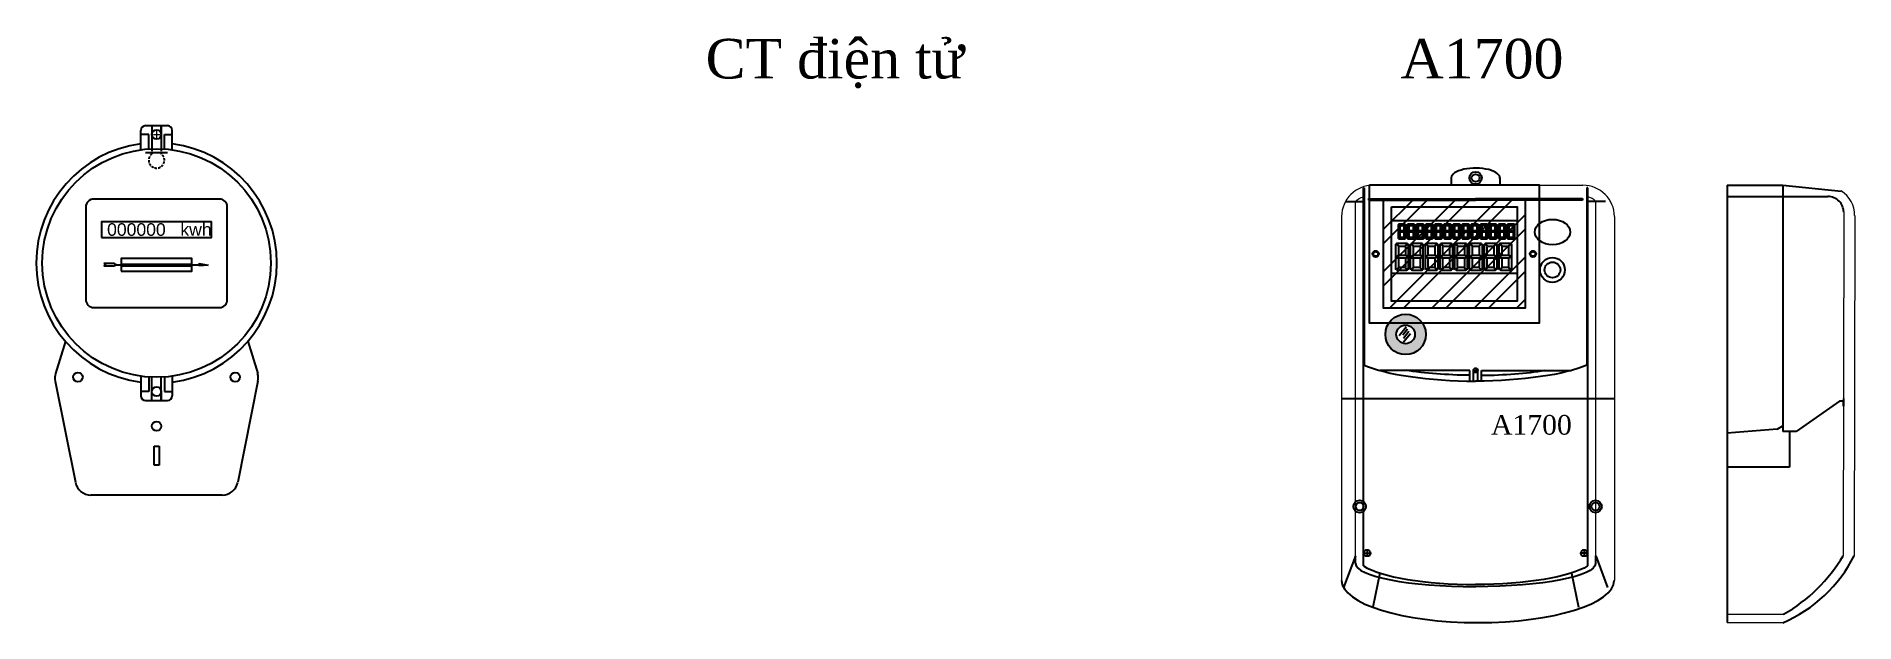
# Model space of a CAD drawing. Header units: millimetres. Extents: x 96 to 1252, y 110 to 483.
import ezdxf

# ---------------------------------------------------------------- set-up
doc = ezdxf.new("R2010")
doc.units = ezdxf.units.MM
doc.linetypes.add('DASHED', pattern=[0.75, 0.5, -0.25])
doc.layers.add('1-EMC-ACESS', color=4, linetype='Continuous')
doc.layers.add('net dam', color=7, linetype='Continuous')
doc.layers.add('LAYERDRAW', color=6, linetype='Continuous', lineweight=13)
doc.layers.add('LOPVE', color=1, linetype='Continuous', lineweight=13)
doc.styles.add('ARIAL', font='arial.ttf')
doc.styles.add('VNAVANT', font='times.ttf')

# ---------------------------------------------------------------- blocks, each defined once
blk = doc.blocks.new('*U1885')
at = {"color": 9}
for p, q in [((-7, 46.7), (7, 46.7)), ((-3, 46.7), (-3, 31.9)), ((3, 46.7), (3, 31.9)), ((3, 41.1), (3, 46.7)), ((-10, 31.6), (-10, 43.7)), ((-5, 41.1), (-10, 41.1)), ((-5, 31.9), (-5, 41.1)), ((5, 31.9), (5, 41.1)), ((5, 41.1), (10, 41.1)), ((10, 31.6), (10, 43.7)), ((-7, 29.7), (7, 29.7)), ((-58, -90.5), (-64.3, -111)), ((58, -90.5), (64.3, -111)), ((-10, -112.9), (-10, -125.1)), ((-5, -113.2), (-5, -122.5)), ((-3, -128.1), (-3, -113.3)), ((3, -128.1), (3, -113.3)), ((5, -113.2), (5, -122.5)), ((10, -112.9), (10, -125.1)), ((-64.5, -115.9), (-51.6, -180.2)), ((-5, -122.5), (-10, -122.5)), ((3, -122.5), (3, -128.1)), ((5, -122.5), (10, -122.5)), ((64.5, -115.9), (51.6, -180.2)), ((-7, -128.1), (7, -128.1)), ((-1.6, -157.3), (1.6, -157.3)), ((-1.6, -169.3), (-1.6, -157.3)), ((1.6, -157.3), (1.6, -169.3)), ((1.6, -169.3), (-1.6, -169.3)), ((41.8, -188.3), (-41.8, -188.3))]:
    blk.add_line(p, q, dxfattribs=at)
at = {"color": 8, "lineweight": 9}
for p, q in [((-2, 41.1), (2, 41.1)), ((0, 43.6), (0, 38.7))]:
    blk.add_line(p, q, dxfattribs=at)
at = {"color": 9, "linetype": 'DASHED', "ltscale": 3}
for p, q in [((-3, 31.9), (-3, 28.7)), ((3, 31.9), (3, 28.7))]:
    blk.add_line(p, q, dxfattribs=at)
at = {"color": 254}
for p, q in [((-27.1, -41.1), (-33.6, -41.1)), ((-32.1, -41.9), (-33.6, -41.1)), ((-33.6, -42.6), (-32.1, -41.9)), ((-33.6, -42.6), (-27.1, -42.6)), ((-25.6, -41.9), (-27.1, -41.1)), ((-27.1, -42.6), (-25.6, -41.9)), ((-25.6, -41.9), (-22.5, -41.9)), ((-22.5, -41.4), (22.5, -41.4)), ((-22.5, -42.4), (22.5, -42.4)), ((22.5, -41.9), (26.9, -41.9)), ((26.9, -41.1), (26.9, -42.6)), ((26.9, -41.1), (32.9, -42.1)), ((32.9, -42.1), (26.9, -42.6))]:
    blk.add_line(p, q, dxfattribs=at)
at = {"color": 8}
blk.add_lwpolyline([(-40, -69), (40, -69, 0.414214), (45, -64), (45, -5, 0.414214), (40, 0), (-40, 0, 0.414214), (-45, -5), (-45, -64, 0.414214)], format="xyb", close=True, dxfattribs=at)
blk.add_lwpolyline([(-35, -24.5), (35, -24.5), (35, -14.5), (-35, -14.5)], close=True, dxfattribs=at)
at = {"color": 254}
blk.add_lwpolyline([(-22.5, -45.9), (22.5, -45.9), (22.5, -37.9), (-22.5, -37.9)], close=True, dxfattribs=at)
at = {"color": 9}
for centre, radius in [((0, 41.1), 3), ((0, -40.7), 72.7), ((-50, -113.3), 3), ((50, -113.3), 3), ((0, -122.5), 3), ((0, -144.5), 3)]:
    blk.add_circle(centre, radius, dxfattribs=at)
for centre, radius, start, end in [((-7, 43.7), 3, 90, 180), ((7, 43.7), 3, 0, 90), ((0, -40.7), 76.5, 97.5111, 262.4889), ((0, -40.7), 76.5, 277.5111, 82.4889), ((-54.7, -113.9), 10, 162.956, 191.3255), ((54.7, -113.9), 10, 348.6745, 17.044), ((-7, -125.1), 3, 180, 270), ((7, -125.1), 3, 270, 0), ((-41.8, -178.3), 10, 191.3255, 270), ((41.8, -178.3), 10, 270, 348.6745)]:
    blk.add_arc(centre, radius, start, end, dxfattribs=at)
at = {"color": 9, "linetype": 'DASHED', "ltscale": 3}
blk.add_arc((0, 24.7), 5, 126.8699, 53.1301, dxfattribs=at)
at = {"color": 126, "insert": (35, -15.4), "char_height": 8, "width": 70, "attachment_point": 3}
blk.add_mtext('{\\f.VnArial|b0|i0|c0|p34;\\C256;00000\\C1;0  \\C256; kwh}', dxfattribs=at)
blk = doc.blocks.new('A$C39866699')
h = blk.add_hatch()
h.set_pattern_fill('ANSI32', color=6, scale=2, style=0)
h.set_pattern_definition([(45, (-81823.462, -46826.472), (-13.470384, 13.470384), []), (45, (-81814.482, -46826.472), (-13.470384, 13.470384), [])])
h.paths.add_polyline_path([(99, 9.5), (99, 78.5), (9, 78.5), (9, 9.5)])
at = {"color": 6}
for points in [[(0, 88), (108, 88), (108, 0), (0, 0)], [(9, 78.5), (99, 78.5), (99, 9.5), (9, 9.5)]]:
    blk.add_lwpolyline(points, close=True, dxfattribs=at)
for centre in [(4, 44), (104, 44)]:
    blk.add_circle(centre, 1.5, dxfattribs=at)
blk = doc.blocks.new('A$C00294823')
at = {"color": 2}
blk.add_lwpolyline([(14, 74), (94, 74), (94, 14), (14, 14)], close=True, dxfattribs=at)
for centre in [(4, 44), (104, 44)]:
    blk.add_circle(centre, 2, dxfattribs=at)
at = {"color": 7}
blk.add_blockref('A$C39866699', (0, 0), dxfattribs=at)

msp = doc.modelspace()

# ---------------------------------------------------------------- hatches: boundary and pattern name
h = msp.add_hatch(color=66)
h.paths.add_polyline_path([(953.5, 293.8, 1), (979.2, 293.8, 1)])
h.paths.add_polyline_path([(972.3, 293.8, -1), (960.4, 293.8, -1)], flags=16)

# ---------------------------------------------------------------- linework, layer by layer
for p, q in [((962.9, 359.9), (961.9, 359.3)), ((961.9, 359.2), (962.9, 358.7)), ((963, 363), (962, 363.9)), ((963.1, 363), (962.1, 364)), ((962.9, 359.8), (962.1, 359.3)), ((962.1, 359.3), (962.9, 358.8)), ((965.1, 363), (966.1, 364)), ((965.2, 363), (966.2, 363.9)), ((965.3, 359.9), (966.3, 359.3)), ((965.3, 359.8), (966.1, 359.3)), ((966.1, 359.3), (965.3, 358.8)), ((966.3, 359.2), (965.3, 358.7)), ((968.7, 359.9), (967.7, 359.3)), ((967.7, 359.2), (968.7, 358.7)), ((968.8, 363), (967.8, 363.9)), ((968.9, 363), (967.9, 364)), ((968.7, 359.8), (967.9, 359.3)), ((967.9, 359.3), (968.7, 358.8)), ((970.9, 363), (971.9, 364)), ((971, 363), (972, 363.9)), ((971.1, 359.9), (972.1, 359.3)), ((971.1, 359.8), (971.9, 359.3)), ((971.9, 359.3), (971.1, 358.8)), ((972.1, 359.2), (971.1, 358.7)), ((974.5, 359.9), (973.5, 359.3)), ((973.5, 359.2), (974.5, 358.7)), ((974.6, 363), (973.6, 363.9)), ((974.6, 363), (973.7, 364)), ((974.5, 359.8), (973.7, 359.3)), ((973.7, 359.3), (974.5, 358.8)), ((976.7, 363), (977.7, 364)), ((976.8, 363), (977.8, 363.9)), ((976.9, 359.9), (977.9, 359.3)), ((976.9, 359.8), (977.7, 359.3)), ((977.7, 359.3), (976.9, 358.8)), ((977.9, 359.2), (976.9, 358.7)), ((980.3, 359.9), (979.3, 359.3)), ((979.3, 359.2), (980.3, 358.7)), ((980.3, 363), (979.4, 363.9)), ((980.3, 359.8), (979.4, 359.3)), ((979.4, 359.3), (980.3, 358.8)), ((980.4, 363), (979.5, 364)), ((982.5, 363), (983.5, 364)), ((982.6, 363), (983.5, 363.9)), ((982.7, 359.9), (983.7, 359.3)), ((982.7, 359.8), (983.5, 359.3)), ((983.5, 359.3), (982.7, 358.8)), ((983.7, 359.2), (982.7, 358.7)), ((986.1, 359.9), (985, 359.3)), ((985, 359.2), (986.1, 358.7)), ((986.2, 363), (985.2, 364)), ((986.1, 363), (985.2, 363.9)), ((986.1, 359.8), (985.2, 359.3)), ((985.2, 359.3), (986.1, 358.8)), ((988.3, 363), (989.2, 364)), ((988.4, 363), (989.3, 363.9)), ((988.4, 359.9), (989.4, 359.3)), ((988.4, 359.8), (989.3, 359.3)), ((989.3, 359.3), (988.4, 358.8)), ((989.4, 359.2), (988.4, 358.7)), ((991.8, 359.9), (990.8, 359.3)), ((990.8, 359.2), (991.8, 358.7)), ((992, 363), (991, 364)), ((991.9, 363), (991, 363.9)), ((991.8, 359.8), (991, 359.3)), ((991, 359.3), (991.8, 358.8)), ((994.1, 363), (995, 364)), ((994.1, 363), (995.1, 363.9)), ((994.2, 359.9), (995.2, 359.3)), ((994.2, 359.8), (995, 359.3)), ((995, 359.3), (994.2, 358.8)), ((995.2, 359.2), (994.2, 358.7)), ((997.6, 359.9), (996.6, 359.3)), ((996.6, 359.2), (997.6, 358.7)), ((997.7, 363), (996.7, 363.9)), ((997.8, 363), (996.8, 364)), ((997.6, 359.8), (996.8, 359.3)), ((996.8, 359.3), (997.6, 358.8)), ((999.8, 363), (1000.8, 364)), ((999.9, 363), (1000.9, 363.9)), ((1000, 359.9), (1001, 359.3)), ((1000, 359.8), (1000.8, 359.3)), ((1000.8, 359.3), (1000, 358.8)), ((1001, 359.2), (1000, 358.7)), ((1003.4, 359.9), (1002.4, 359.3)), ((1002.4, 359.2), (1003.4, 358.7)), ((1003.5, 363), (1002.5, 363.9)), ((1003.6, 363), (1002.6, 364)), ((1003.4, 359.8), (1002.6, 359.3)), ((1002.6, 359.3), (1003.4, 358.8)), ((1005.6, 363), (1006.6, 364)), ((1005.7, 363), (1006.7, 363.9)), ((1005.8, 359.9), (1006.8, 359.3)), ((1005.8, 359.8), (1006.6, 359.3)), ((1006.6, 359.3), (1005.8, 358.8)), ((1006.8, 359.2), (1005.8, 358.7)), ((1009.2, 359.9), (1008.2, 359.3)), ((1008.2, 359.2), (1009.2, 358.7)), ((1009.3, 363), (1008.3, 363.9)), ((1009.3, 363), (1008.4, 364)), ((1009.2, 359.8), (1008.4, 359.3)), ((1008.4, 359.3), (1009.2, 358.8)), ((1011.4, 363), (1012.4, 364)), ((1011.5, 363), (1012.5, 363.9)), ((1011.6, 359.9), (1012.6, 359.3)), ((1011.6, 359.8), (1012.4, 359.3)), ((1012.4, 359.3), (1011.6, 358.8)), ((1012.6, 359.2), (1011.6, 358.7)), ((1015, 359.9), (1014, 359.3)), ((1014, 359.2), (1015, 358.7)), ((1015.1, 363), (1014.1, 363.9)), ((1015.1, 363), (1014.2, 364)), ((1015, 359.8), (1014.2, 359.3)), ((1014.2, 359.3), (1015, 358.8)), ((1017.2, 363), (1018.2, 364)), ((1017.3, 363), (1018.2, 363.9)), ((1017.4, 359.9), (1018.4, 359.3)), ((1017.4, 359.8), (1018.2, 359.3)), ((1018.2, 359.3), (1017.4, 358.8)), ((1018.4, 359.2), (1017.4, 358.7)), ((1020.8, 359.9), (1019.7, 359.3)), ((1019.7, 359.2), (1020.8, 358.7)), ((1020.8, 363), (1019.9, 363.9)), ((1020.8, 359.8), (1019.9, 359.3)), ((1019.9, 359.3), (1020.8, 358.8)), ((1020.9, 363), (1020, 364)), ((1023, 363), (1023.9, 364)), ((1023.1, 363), (1024, 363.9)), ((1023.1, 359.9), (1024.2, 359.3)), ((1023.1, 359.8), (1024, 359.3)), ((1024, 359.3), (1023.1, 358.8)), ((1024.2, 359.2), (1023.1, 358.7)), ((1026.5, 359.9), (1025.5, 359.3)), ((1025.5, 359.2), (1026.5, 358.7)), ((1026.7, 363), (1025.7, 364)), ((1026.6, 363), (1025.7, 363.9)), ((1026.5, 359.8), (1025.7, 359.3)), ((1025.7, 359.3), (1026.5, 358.8)), ((1028.8, 363), (1029.7, 364)), ((1028.8, 363), (1029.8, 363.9)), ((1028.9, 359.9), (1029.9, 359.3)), ((1028.9, 359.8), (1029.7, 359.3)), ((1029.7, 359.3), (1028.9, 358.8)), ((1029.9, 359.2), (1028.9, 358.7)), ((1032.3, 359.9), (1031.3, 359.3)), ((1031.3, 359.2), (1032.3, 358.7)), ((1032.4, 363), (1031.4, 363.9)), ((1032.5, 363), (1031.5, 364)), ((1032.3, 359.8), (1031.5, 359.3)), ((1031.5, 359.3), (1032.3, 358.8)), ((1034.6, 363), (1035.5, 364)), ((1034.6, 363), (1035.6, 363.9)), ((1034.7, 359.9), (1035.7, 359.3)), ((1034.7, 359.8), (1035.5, 359.3)), ((1035.5, 359.3), (1034.7, 358.8)), ((1035.7, 359.2), (1034.7, 358.7)), ((962.1, 349.7), (960.4, 351.4)), ((962.3, 349.9), (960.6, 351.6)), ((963, 355.6), (962, 354.7)), ((963.1, 355.5), (962.1, 354.5)), ((965.1, 355.5), (966.1, 354.6)), ((965.2, 355.6), (966.2, 354.6)), ((966, 349.9), (967.7, 351.6)), ((966.1, 349.7), (967.8, 351.4)), ((968.8, 355.6), (967.8, 354.7)), ((968.9, 355.5), (967.9, 354.5)), ((971.5, 349.7), (969.8, 351.4)), ((971.7, 349.9), (969.9, 351.6)), ((970.9, 355.5), (971.9, 354.6)), ((971, 355.6), (972, 354.6)), ((974.5, 355.6), (973.6, 354.7)), ((974.7, 355.5), (973.7, 354.5)), ((975.4, 349.9), (977.1, 351.6)), ((975.5, 349.7), (977.2, 351.4)), ((976.7, 355.5), (977.7, 354.6)), ((976.8, 355.6), (977.8, 354.6)), ((980.9, 349.7), (979.2, 351.4)), ((981, 349.9), (979.3, 351.6)), ((980.3, 355.6), (979.4, 354.7)), ((980.4, 355.5), (979.5, 354.5)), ((982.5, 355.5), (983.5, 354.6)), ((982.6, 355.6), (983.5, 354.6)), ((984.7, 349.9), (986.5, 351.6)), ((984.9, 349.7), (986.6, 351.4)), ((986.1, 355.6), (985.2, 354.7)), ((986.2, 355.5), (985.3, 354.5)), ((988.3, 355.5), (989.2, 354.6)), ((988.4, 355.6), (989.3, 354.6)), ((990.3, 349.7), (988.6, 351.4)), ((990.4, 349.9), (988.7, 351.6)), ((991.9, 355.6), (990.9, 354.7)), ((992, 355.5), (991.1, 354.5)), ((994.1, 355.6), (995.1, 354.6)), ((994.1, 355.5), (995, 354.6)), ((994.1, 349.9), (995.8, 351.6)), ((994.3, 349.7), (996, 351.4)), ((997.7, 355.6), (996.7, 354.7)), ((997.8, 355.5), (996.8, 354.5)), ((999.7, 349.7), (997.9, 351.4)), ((999.8, 349.9), (998.1, 351.6)), ((999.8, 355.5), (1000.8, 354.6)), ((999.9, 355.6), (1000.9, 354.6)), ((1003.5, 355.6), (1002.5, 354.7)), ((1003.6, 355.5), (1002.6, 354.5)), ((1003.5, 349.9), (1005.2, 351.6)), ((1003.6, 349.7), (1005.4, 351.4)), ((1005.6, 355.5), (1006.6, 354.6)), ((1005.7, 355.6), (1006.7, 354.6)), ((1009, 349.7), (1007.3, 351.4)), ((1009.2, 349.9), (1007.5, 351.6)), ((1009.3, 355.6), (1008.3, 354.7)), ((1009.4, 355.5), (1008.4, 354.5)), ((1011.4, 355.5), (1012.4, 354.6)), ((1011.5, 355.6), (1012.5, 354.6)), ((1012.9, 349.9), (1014.6, 351.6)), ((1013, 349.7), (1014.7, 351.4)), ((1015, 355.6), (1014.1, 354.7)), ((1015.2, 355.5), (1014.2, 354.5)), ((1018.4, 349.7), (1016.7, 351.4)), ((1018.6, 349.9), (1016.9, 351.6)), ((1017.2, 355.5), (1018.2, 354.6)), ((1017.3, 355.6), (1018.2, 354.6)), ((1020.8, 355.6), (1019.9, 354.7)), ((1020.9, 355.5), (1020, 354.5)), ((1022.3, 349.9), (1024, 351.6)), ((1022.4, 349.7), (1024.1, 351.4)), ((1023, 355.5), (1023.9, 354.6)), ((1023.1, 355.6), (1024, 354.6)), ((1026.6, 355.6), (1025.6, 354.7)), ((1026.7, 355.5), (1025.8, 354.5)), ((1027.8, 349.7), (1026.1, 351.4)), ((1028, 349.9), (1026.2, 351.6)), ((1028.8, 355.6), (1029.8, 354.6)), ((1028.8, 355.5), (1029.7, 354.6)), ((1032.4, 355.6), (1031.4, 354.7)), ((1032.5, 355.5), (1031.5, 354.5)), ((1031.7, 349.9), (1033.4, 351.6)), ((1031.8, 349.7), (1033.5, 351.4)), ((1034.6, 355.6), (1035.6, 354.6)), ((1034.6, 355.5), (1035.5, 354.6)), ((962, 344.3), (960.2, 343.2)), ((960.2, 343.1), (962, 342)), ((962.1, 336.6), (960.4, 334.9)), ((962, 344.1), (960.5, 343.2)), ((960.5, 343.2), (962, 342.3)), ((962.3, 336.4), (960.6, 334.7)), ((966, 336.4), (967.7, 334.7)), ((966.1, 336.6), (967.8, 334.9)), ((966.3, 344.3), (968.1, 343.2)), ((966.3, 344.1), (967.7, 343.2)), ((967.7, 343.2), (966.3, 342.3)), ((968.1, 343.1), (966.3, 342)), ((971.4, 344.3), (969.6, 343.2)), ((969.6, 343.1), (971.4, 342)), ((971.5, 336.6), (969.8, 334.9)), ((971.4, 344.1), (969.9, 343.2)), ((969.9, 343.2), (971.4, 342.3)), ((971.7, 336.4), (970, 334.7)), ((975.4, 336.4), (977.1, 334.7)), ((975.5, 336.6), (977.2, 334.9)), ((975.6, 344.3), (977.4, 343.2)), ((975.6, 344.1), (977.1, 343.2)), ((977.1, 343.2), (975.6, 342.3)), ((977.4, 343.1), (975.6, 342)), ((980.8, 344.3), (979, 343.2)), ((979, 343.1), (980.8, 342)), ((980.9, 336.6), (979.2, 334.9)), ((980.8, 344.1), (979.3, 343.2)), ((979.3, 343.2), (980.8, 342.3)), ((981.1, 336.4), (979.4, 334.7)), ((984.7, 336.4), (986.5, 334.7)), ((984.9, 336.6), (986.6, 334.9)), ((985, 344.3), (986.8, 343.2)), ((985, 344.1), (986.5, 343.2)), ((986.5, 343.2), (985, 342.3)), ((986.8, 343.1), (985, 342)), ((990.1, 344.3), (988.3, 343.2)), ((988.3, 343.1), (990.1, 342)), ((990.3, 336.6), (988.5, 334.9)), ((990.1, 344.1), (988.7, 343.2)), ((988.7, 343.2), (990.1, 342.3)), ((990.5, 336.4), (988.8, 334.7)), ((994.1, 336.4), (995.8, 334.7)), ((994.3, 336.6), (996, 334.9)), ((994.4, 344.3), (996.2, 343.2)), ((994.4, 344.1), (995.9, 343.2)), ((995.9, 343.2), (994.4, 342.3)), ((996.2, 343.1), (994.4, 342)), ((999.5, 344.3), (997.7, 343.2)), ((997.7, 343.1), (999.5, 342)), ((999.6, 336.6), (997.9, 334.9)), ((999.5, 344.1), (998.1, 343.2)), ((998.1, 343.2), (999.5, 342.3)), ((999.9, 336.4), (998.1, 334.7)), ((1003.5, 336.4), (1005.2, 334.7)), ((1003.6, 336.6), (1005.4, 334.9)), ((1003.8, 344.3), (1005.6, 343.2)), ((1003.8, 344.1), (1005.3, 343.2)), ((1005.3, 343.2), (1003.8, 342.3)), ((1005.6, 343.1), (1003.8, 342)), ((1008.9, 344.3), (1007.1, 343.2)), ((1007.1, 343.1), (1008.9, 342)), ((1009, 336.6), (1007.3, 334.9)), ((1008.9, 344.1), (1007.4, 343.2)), ((1007.4, 343.2), (1008.9, 342.3)), ((1009.2, 336.4), (1007.5, 334.7)), ((1012.9, 336.4), (1014.6, 334.7)), ((1013, 336.6), (1014.7, 334.9)), ((1013.2, 344.3), (1015, 343.2)), ((1013.2, 344.1), (1014.6, 343.2)), ((1014.6, 343.2), (1013.2, 342.3)), ((1015, 343.1), (1013.2, 342)), ((1018.3, 344.3), (1016.5, 343.2)), ((1016.5, 343.1), (1018.3, 342)), ((1018.4, 336.6), (1016.7, 334.9)), ((1018.3, 344.1), (1016.8, 343.2)), ((1016.8, 343.2), (1018.3, 342.3)), ((1018.6, 336.4), (1016.9, 334.7)), ((1022.3, 336.4), (1024, 334.7)), ((1022.4, 336.6), (1024.1, 334.9)), ((1022.6, 344.3), (1024.4, 343.2)), ((1022.6, 344.1), (1024, 343.2)), ((1024, 343.2), (1022.6, 342.3)), ((1024.4, 343.1), (1022.6, 342)), ((1027.7, 344.3), (1025.9, 343.2)), ((1025.9, 343.1), (1027.7, 342)), ((1027.8, 336.6), (1026.1, 334.9)), ((1027.7, 344.1), (1026.2, 343.2)), ((1026.2, 343.2), (1027.7, 342.3)), ((1028, 336.4), (1026.3, 334.7)), ((1031.7, 336.4), (1033.4, 334.7)), ((1031.8, 336.6), (1033.5, 334.9)), ((1031.9, 344.3), (1033.7, 343.2)), ((1031.9, 344.1), (1033.4, 343.2)), ((1033.4, 343.2), (1031.9, 342.3)), ((1033.7, 343.1), (1031.9, 342)), ((966.7, 298.4), (962.3, 292.9)), ((967.5, 297.1), (964.6, 293.3)), ((968.4, 295.6), (965, 291.2)), ((969.6, 294.2), (965.1, 288.9))]:
    msp.add_line(p, q)
msp.add_lwpolyline([(957.4, 366.2), (1037.4, 366.2), (1037.4, 332.6), (957.4, 332.6)], close=True)
for points in [[(961.9, 359.3), (961.9, 363.6, -0.173003), (962, 363.9, -0.173003)], [(962, 354.7, -0.160054), (961.9, 355), (961.9, 359.2)], [(962.1, 364, -0.173003), (962.5, 364.1), (965.7, 364.1, -0.173003), (966.1, 364)], [(962.9, 359.9), (962.9, 362.7, -0.161906), (963, 363, -0.161906)], [(963, 355.6, -0.143329), (962.9, 355.8), (962.9, 358.7)], [(963.1, 363, -0.161906), (963.3, 363.1), (964.9, 363.1, -0.161906), (965.1, 363)], [(965.2, 363, -0.161906), (965.3, 362.7), (965.3, 359.9)], [(965.3, 358.7), (965.3, 355.8, -0.161678), (965.2, 355.6, -0.161678)], [(966.2, 363.9, -0.173003), (966.3, 363.6), (966.3, 359.3)], [(966.3, 359.2), (966.3, 355, -0.173003), (966.2, 354.6, -0.173003)], [(967.7, 359.3), (967.7, 363.6, -0.173003), (967.8, 363.9, -0.173003)], [(967.8, 354.7, -0.160054), (967.7, 355), (967.7, 359.2)], [(967.9, 364, -0.173003), (968.3, 364.1), (971.5, 364.1, -0.173003), (971.9, 364)], [(968.7, 359.9), (968.7, 362.7, -0.161906), (968.8, 363, -0.161906)], [(968.8, 355.6, -0.143329), (968.7, 355.8), (968.7, 358.7)], [(968.9, 363, -0.161906), (969.1, 363.1), (970.7, 363.1, -0.161906), (970.9, 363)], [(971, 363, -0.161906), (971.1, 362.7), (971.1, 359.9)], [(971.1, 358.7), (971.1, 355.8, -0.161678), (971, 355.6, -0.161678)], [(972, 363.9, -0.173003), (972.1, 363.6), (972.1, 359.3)], [(972.1, 359.2), (972.1, 355, -0.173003), (972, 354.6, -0.173003)], [(973.5, 359.3), (973.5, 363.6, -0.173003), (973.6, 363.9, -0.173003)], [(973.6, 354.7, -0.160054), (973.5, 355), (973.5, 359.2)], [(973.7, 364, -0.173003), (974, 364.1), (977.3, 364.1, -0.173003), (977.7, 364)], [(974.5, 359.9), (974.5, 362.7, -0.161906), (974.6, 363, -0.161906)], [(974.5, 355.6, -0.143329), (974.5, 355.8), (974.5, 358.7)], [(974.6, 363, -0.161906), (974.9, 363.1), (976.5, 363.1, -0.161906), (976.7, 363)], [(976.8, 363, -0.161906), (976.9, 362.7), (976.9, 359.9)], [(976.9, 358.7), (976.9, 355.8, -0.161678), (976.8, 355.6, -0.161678)], [(977.8, 363.9, -0.173003), (977.9, 363.6), (977.9, 359.3)], [(977.9, 359.2), (977.9, 355, -0.173003), (977.8, 354.6, -0.173003)], [(979.3, 359.3), (979.3, 363.6, -0.173003), (979.4, 363.9, -0.173003)], [(979.4, 354.7, -0.160054), (979.3, 355), (979.3, 359.2)], [(979.5, 364, -0.173003), (979.8, 364.1), (983.1, 364.1, -0.173003), (983.5, 364)], [(980.3, 359.9), (980.3, 362.7, -0.161906), (980.3, 363, -0.161906)], [(980.3, 355.6, -0.143329), (980.3, 355.8), (980.3, 358.7)], [(980.4, 363, -0.161906), (980.7, 363.1), (982.3, 363.1, -0.161906), (982.5, 363)], [(982.6, 363, -0.161906), (982.7, 362.7), (982.7, 359.9)], [(982.7, 358.7), (982.7, 355.8, -0.161678), (982.6, 355.6, -0.161678)], [(983.5, 363.9, -0.173003), (983.7, 363.6), (983.7, 359.3)], [(983.7, 359.2), (983.7, 355, -0.173003), (983.5, 354.6, -0.173003)], [(985, 359.3), (985, 363.6, -0.173003), (985.2, 363.9, -0.173003)], [(985.2, 354.7, -0.160054), (985, 355), (985, 359.2)], [(985.2, 364, -0.173003), (985.6, 364.1), (988.9, 364.1, -0.173003), (989.2, 364)], [(986.1, 359.9), (986.1, 362.7, -0.161906), (986.1, 363, -0.161906)], [(986.1, 355.6, -0.143329), (986.1, 355.8), (986.1, 358.7)], [(986.2, 363, -0.161906), (986.4, 363.1), (988, 363.1, -0.161906), (988.3, 363)], [(988.4, 363, -0.161906), (988.4, 362.7), (988.4, 359.9)], [(988.4, 358.7), (988.4, 355.8, -0.161678), (988.4, 355.6, -0.161678)], [(989.3, 363.9, -0.173003), (989.4, 363.6), (989.4, 359.3)], [(989.4, 359.2), (989.4, 355, -0.173003), (989.3, 354.6, -0.173003)], [(990.8, 359.3), (990.8, 363.6, -0.173003), (991, 363.9, -0.173003)], [(990.9, 354.7, -0.160054), (990.8, 355), (990.8, 359.2)], [(991, 364, -0.173003), (991.4, 364.1), (994.7, 364.1, -0.173003), (995, 364)], [(991.8, 359.9), (991.8, 362.7, -0.161906), (991.9, 363, -0.161906)], [(991.9, 355.6, -0.143329), (991.8, 355.8), (991.8, 358.7)], [(992, 363, -0.161906), (992.2, 363.1), (993.8, 363.1, -0.161906), (994.1, 363)], [(994.1, 363, -0.161906), (994.2, 362.7), (994.2, 359.9)], [(994.2, 358.7), (994.2, 355.8, -0.161678), (994.1, 355.6, -0.161678)], [(995.1, 363.9, -0.173003), (995.2, 363.6), (995.2, 359.3)], [(995.2, 359.2), (995.2, 355, -0.173003), (995.1, 354.6, -0.173003)], [(996.6, 359.3), (996.6, 363.6, -0.173003), (996.7, 363.9, -0.173003)], [(996.7, 354.7, -0.160054), (996.6, 355), (996.6, 359.2)], [(996.8, 364, -0.173003), (997.2, 364.1), (1000.5, 364.1, -0.173003), (1000.8, 364)], [(997.6, 359.9), (997.6, 362.7, -0.161906), (997.7, 363, -0.161906)], [(997.7, 355.6, -0.143329), (997.6, 355.8), (997.6, 358.7)], [(997.8, 363, -0.161906), (998, 363.1), (999.6, 363.1, -0.161906), (999.8, 363)], [(999.9, 363, -0.161906), (1000, 362.7), (1000, 359.9)], [(1000, 358.7), (1000, 355.8, -0.161678), (999.9, 355.6, -0.161678)], [(1000.9, 363.9, -0.173003), (1001, 363.6), (1001, 359.3)], [(1001, 359.2), (1001, 355, -0.173003), (1000.9, 354.6, -0.173003)], [(1002.4, 359.3), (1002.4, 363.6, -0.173003), (1002.5, 363.9, -0.173003)], [(1002.5, 354.7, -0.160054), (1002.4, 355), (1002.4, 359.2)], [(1002.6, 364, -0.173003), (1003, 364.1), (1006.2, 364.1, -0.173003), (1006.6, 364)], [(1003.4, 359.9), (1003.4, 362.7, -0.161906), (1003.5, 363, -0.161906)], [(1003.5, 355.6, -0.143329), (1003.4, 355.8), (1003.4, 358.7)], [(1003.6, 363, -0.161906), (1003.8, 363.1), (1005.4, 363.1, -0.161906), (1005.6, 363)], [(1005.7, 363, -0.161906), (1005.8, 362.7), (1005.8, 359.9)], [(1005.8, 358.7), (1005.8, 355.8, -0.161678), (1005.7, 355.6, -0.161678)], [(1006.7, 363.9, -0.173003), (1006.8, 363.6), (1006.8, 359.3)], [(1006.8, 359.2), (1006.8, 355, -0.173003), (1006.7, 354.6, -0.173003)], [(1008.2, 359.3), (1008.2, 363.6, -0.173003), (1008.3, 363.9, -0.173003)], [(1008.3, 354.7, -0.160054), (1008.2, 355), (1008.2, 359.2)], [(1008.4, 364, -0.173003), (1008.7, 364.1), (1012, 364.1, -0.173003), (1012.4, 364)], [(1009.2, 359.9), (1009.2, 362.7, -0.161906), (1009.3, 363, -0.161906)], [(1009.3, 355.6, -0.143329), (1009.2, 355.8), (1009.2, 358.7)], [(1009.3, 363, -0.161906), (1009.6, 363.1), (1011.2, 363.1, -0.161906), (1011.4, 363)], [(1011.5, 363, -0.161906), (1011.6, 362.7), (1011.6, 359.9)], [(1011.6, 358.7), (1011.6, 355.8, -0.161678), (1011.5, 355.6, -0.161678)], [(1012.5, 363.9, -0.173003), (1012.6, 363.6), (1012.6, 359.3)], [(1012.6, 359.2), (1012.6, 355, -0.173003), (1012.5, 354.6, -0.173003)], [(1014, 359.3), (1014, 363.6, -0.173003), (1014.1, 363.9, -0.173003)], [(1014.1, 354.7, -0.160054), (1014, 355), (1014, 359.2)], [(1014.2, 364, -0.173003), (1014.5, 364.1), (1017.8, 364.1, -0.173003), (1018.2, 364)], [(1015, 359.9), (1015, 362.7, -0.161906), (1015.1, 363, -0.161906)], [(1015, 355.6, -0.143329), (1015, 355.8), (1015, 358.7)], [(1015.1, 363, -0.161906), (1015.4, 363.1), (1017, 363.1, -0.161906), (1017.2, 363)], [(1017.3, 363, -0.161906), (1017.4, 362.7), (1017.4, 359.9)], [(1017.4, 358.7), (1017.4, 355.8, -0.161678), (1017.3, 355.6, -0.161678)], [(1018.2, 363.9, -0.173003), (1018.4, 363.6), (1018.4, 359.3)], [(1018.4, 359.2), (1018.4, 355, -0.173003), (1018.2, 354.6, -0.173003)], [(1019.7, 359.3), (1019.7, 363.6, -0.173003), (1019.9, 363.9, -0.173003)], [(1019.9, 354.7, -0.160054), (1019.7, 355), (1019.7, 359.2)], [(1020, 364, -0.173003), (1020.3, 364.1), (1023.6, 364.1, -0.173003), (1023.9, 364)], [(1020.8, 359.9), (1020.8, 362.7, -0.161906), (1020.8, 363, -0.161906)], [(1020.8, 355.6, -0.143329), (1020.8, 355.8), (1020.8, 358.7)], [(1020.9, 363, -0.161906), (1021.1, 363.1), (1022.8, 363.1, -0.161906), (1023, 363)], [(1023.1, 363, -0.161906), (1023.1, 362.7), (1023.1, 359.9)], [(1023.1, 358.7), (1023.1, 355.8, -0.161678), (1023.1, 355.6, -0.161678)], [(1024, 363.9, -0.173003), (1024.2, 363.6), (1024.2, 359.3)], [(1024.2, 359.2), (1024.2, 355, -0.173003), (1024, 354.6, -0.173003)], [(1025.5, 359.3), (1025.5, 363.6, -0.173003), (1025.7, 363.9, -0.173003)], [(1025.6, 354.7, -0.160054), (1025.5, 355), (1025.5, 359.2)], [(1025.7, 364, -0.173003), (1026.1, 364.1), (1029.4, 364.1, -0.173003), (1029.7, 364)], [(1026.5, 359.9), (1026.5, 362.7, -0.161906), (1026.6, 363, -0.161906)], [(1026.6, 355.6, -0.143329), (1026.5, 355.8), (1026.5, 358.7)], [(1026.7, 363, -0.161906), (1026.9, 363.1), (1028.5, 363.1, -0.161906), (1028.8, 363)], [(1028.8, 363, -0.161906), (1028.9, 362.7), (1028.9, 359.9)], [(1028.9, 358.7), (1028.9, 355.8, -0.161678), (1028.8, 355.6, -0.161678)], [(1029.8, 363.9, -0.173003), (1029.9, 363.6), (1029.9, 359.3)], [(1029.9, 359.2), (1029.9, 355, -0.173003), (1029.8, 354.6, -0.173003)], [(1031.3, 359.3), (1031.3, 363.6, -0.173003), (1031.4, 363.9, -0.173003)], [(1031.4, 354.7, -0.160054), (1031.3, 355), (1031.3, 359.2)], [(1031.5, 364, -0.173003), (1031.9, 364.1), (1035.2, 364.1, -0.173003), (1035.5, 364)], [(1032.3, 359.9), (1032.3, 362.7, -0.161906), (1032.4, 363, -0.161906)], [(1032.4, 355.6, -0.143329), (1032.3, 355.8), (1032.3, 358.7)], [(1032.5, 363, -0.161906), (1032.7, 363.1), (1034.3, 363.1, -0.161906), (1034.6, 363)], [(1034.6, 363, -0.161906), (1034.7, 362.7), (1034.7, 359.9)], [(1034.7, 358.7), (1034.7, 355.8, -0.161678), (1034.6, 355.6, -0.161678)], [(1035.6, 363.9, -0.173003), (1035.7, 363.6), (1035.7, 359.3)], [(1035.7, 359.2), (1035.7, 355, -0.173003), (1035.6, 354.6, -0.173003)], [(960.2, 343.2), (960.2, 350.8, -0.173003), (960.4, 351.4, -0.173003)], [(960.6, 351.6, -0.173003), (961.2, 351.8), (967.1, 351.8, -0.173003), (967.7, 351.6)], [(962, 344.3), (962, 349.3, -0.161906), (962.1, 349.7, -0.161906)], [(966.1, 354.6, -0.173003), (965.7, 354.4), (962.5, 354.4, -0.160054), (962.1, 354.5, -0.160054)], [(962.3, 349.9, -0.161906), (962.7, 350), (965.6, 350, -0.161906), (966, 349.9)], [(965.1, 355.5, -0.162278), (964.9, 355.4), (963.3, 355.4, -0.143329), (963.1, 355.5, -0.143329)], [(966.1, 349.7, -0.161906), (966.3, 349.3), (966.3, 344.3)], [(967.8, 351.4, -0.173003), (968.1, 350.8), (968.1, 343.2)], [(971.9, 354.6, -0.173003), (971.5, 354.4), (968.3, 354.4, -0.160054), (967.9, 354.5, -0.160054)], [(970.9, 355.5, -0.162278), (970.7, 355.4), (969.1, 355.4, -0.143329), (968.9, 355.5, -0.143329)], [(969.6, 343.2), (969.6, 350.8, -0.173003), (969.8, 351.4, -0.173003)], [(970, 351.6, -0.173003), (970.6, 351.8), (976.4, 351.8, -0.173003), (977.1, 351.6)], [(971.4, 344.3), (971.4, 349.3, -0.161906), (971.5, 349.7, -0.161906)], [(971.7, 349.9, -0.161906), (972.1, 350), (974.9, 350, -0.161906), (975.4, 349.9)], [(977.7, 354.6, -0.173003), (977.3, 354.4), (974, 354.4, -0.160054), (973.7, 354.5, -0.160054)], [(976.7, 355.5, -0.162278), (976.5, 355.4), (974.9, 355.4, -0.143329), (974.7, 355.5, -0.143329)], [(975.5, 349.7, -0.161906), (975.6, 349.3), (975.6, 344.3)], [(977.2, 351.4, -0.173003), (977.4, 350.8), (977.4, 343.2)], [(979, 343.2), (979, 350.8, -0.173003), (979.2, 351.4, -0.173003)], [(979.3, 351.6, -0.173003), (980, 351.8), (985.8, 351.8, -0.173003), (986.5, 351.6)], [(983.5, 354.6, -0.173003), (983.1, 354.4), (979.8, 354.4, -0.160054), (979.5, 354.5, -0.160054)], [(982.5, 355.5, -0.162278), (982.3, 355.4), (980.7, 355.4, -0.143329), (980.4, 355.5, -0.143329)], [(980.8, 344.3), (980.8, 349.3, -0.161906), (980.9, 349.7, -0.161906)], [(981, 349.9, -0.161906), (981.5, 350), (984.3, 350, -0.161906), (984.7, 349.9)], [(984.9, 349.7, -0.161906), (985, 349.3), (985, 344.3)], [(989.2, 354.6, -0.173003), (988.9, 354.4), (985.6, 354.4, -0.160054), (985.3, 354.5, -0.160054)], [(988.3, 355.5, -0.162278), (988, 355.4), (986.4, 355.4, -0.143329), (986.2, 355.5, -0.143329)], [(986.6, 351.4, -0.173003), (986.8, 350.8), (986.8, 343.2)], [(988.3, 343.2), (988.3, 350.8, -0.173003), (988.6, 351.4, -0.173003)], [(988.7, 351.6, -0.173003), (989.3, 351.8), (995.2, 351.8, -0.173003), (995.8, 351.6)], [(990.1, 344.3), (990.1, 349.3, -0.161906), (990.3, 349.7, -0.161906)], [(990.4, 349.9, -0.161906), (990.8, 350), (993.7, 350, -0.161906), (994.1, 349.9)], [(995, 354.6, -0.173003), (994.7, 354.4), (991.4, 354.4, -0.160054), (991.1, 354.5, -0.160054)], [(994.1, 355.5, -0.162278), (993.8, 355.4), (992.2, 355.4, -0.143329), (992, 355.5, -0.143329)], [(994.3, 349.7, -0.161906), (994.4, 349.3), (994.4, 344.3)], [(996, 351.4, -0.173003), (996.2, 350.8), (996.2, 343.2)], [(1000.8, 354.6, -0.173003), (1000.5, 354.4), (997.2, 354.4, -0.160054), (996.8, 354.5, -0.160054)], [(997.7, 343.2), (997.7, 350.8, -0.173003), (998, 351.4, -0.173003)], [(999.8, 355.5, -0.162278), (999.6, 355.4), (998, 355.4, -0.143329), (997.8, 355.5, -0.143329)], [(998.1, 351.6, -0.173003), (998.7, 351.8), (1004.6, 351.8, -0.173003), (1005.2, 351.6)], [(999.5, 344.3), (999.5, 349.3, -0.161906), (999.7, 349.7, -0.161906)], [(999.8, 349.9, -0.161906), (1000.2, 350), (1003.1, 350, -0.161906), (1003.5, 349.9)], [(1006.6, 354.6, -0.173003), (1006.2, 354.4), (1003, 354.4, -0.160054), (1002.6, 354.5, -0.160054)], [(1005.6, 355.5, -0.162278), (1005.4, 355.4), (1003.8, 355.4, -0.143329), (1003.6, 355.5, -0.143329)], [(1003.6, 349.7, -0.161906), (1003.8, 349.3), (1003.8, 344.3)], [(1005.4, 351.4, -0.173003), (1005.6, 350.8), (1005.6, 343.2)], [(1007.1, 343.2), (1007.1, 350.8, -0.173003), (1007.3, 351.4, -0.173003)], [(1007.5, 351.6, -0.173003), (1008.1, 351.8), (1014, 351.8, -0.173003), (1014.6, 351.6)], [(1012.4, 354.6, -0.173003), (1012, 354.4), (1008.7, 354.4, -0.160054), (1008.4, 354.5, -0.160054)], [(1008.9, 344.3), (1008.9, 349.3, -0.161906), (1009, 349.7, -0.161906)], [(1009.2, 349.9, -0.161906), (1009.6, 350), (1012.5, 350, -0.161906), (1012.9, 349.9)], [(1011.4, 355.5, -0.162278), (1011.2, 355.4), (1009.6, 355.4, -0.143329), (1009.4, 355.5, -0.143329)], [(1013, 349.7, -0.161906), (1013.2, 349.3), (1013.2, 344.3)], [(1018.2, 354.6, -0.173003), (1017.8, 354.4), (1014.5, 354.4, -0.160054), (1014.2, 354.5, -0.160054)], [(1014.7, 351.4, -0.173003), (1015, 350.8), (1015, 343.2)], [(1017.2, 355.5, -0.162278), (1017, 355.4), (1015.4, 355.4, -0.143329), (1015.2, 355.5, -0.143329)], [(1016.5, 343.2), (1016.5, 350.8, -0.173003), (1016.7, 351.4, -0.173003)], [(1016.9, 351.6, -0.173003), (1017.5, 351.8), (1023.4, 351.8, -0.173003), (1024, 351.6)], [(1018.3, 344.3), (1018.3, 349.3, -0.161906), (1018.4, 349.7, -0.161906)], [(1018.6, 349.9, -0.161906), (1019, 350), (1021.9, 350, -0.161906), (1022.3, 349.9)], [(1023.9, 354.6, -0.173003), (1023.6, 354.4), (1020.3, 354.4, -0.160054), (1020, 354.5, -0.160054)], [(1023, 355.5, -0.162278), (1022.8, 355.4), (1021.1, 355.4, -0.143329), (1020.9, 355.5, -0.143329)], [(1022.4, 349.7, -0.161906), (1022.6, 349.3), (1022.6, 344.3)], [(1024.1, 351.4, -0.173003), (1024.4, 350.8), (1024.4, 343.2)], [(1029.7, 354.6, -0.173003), (1029.4, 354.4), (1026.1, 354.4, -0.160054), (1025.8, 354.5, -0.160054)], [(1025.9, 343.2), (1025.9, 350.8, -0.173003), (1026.1, 351.4, -0.173003)], [(1026.2, 351.6, -0.173003), (1026.9, 351.8), (1032.7, 351.8, -0.173003), (1033.4, 351.6)], [(1028.8, 355.5, -0.162278), (1028.5, 355.4), (1026.9, 355.4, -0.143329), (1026.7, 355.5, -0.143329)], [(1027.7, 344.3), (1027.7, 349.3, -0.161906), (1027.8, 349.7, -0.161906)], [(1028, 349.9, -0.161906), (1028.4, 350), (1031.2, 350, -0.161906), (1031.7, 349.9)], [(1035.5, 354.6, -0.173003), (1035.2, 354.4), (1031.9, 354.4, -0.160054), (1031.5, 354.5, -0.160054)], [(1031.8, 349.7, -0.161906), (1031.9, 349.3), (1031.9, 344.3)], [(1034.6, 355.5, -0.162278), (1034.3, 355.4), (1032.7, 355.4, -0.143329), (1032.5, 355.5, -0.143329)], [(1033.5, 351.4, -0.173003), (1033.7, 350.8), (1033.7, 343.2)], [(960.4, 334.9, -0.160054), (960.2, 335.5), (960.2, 343.1)], [(962.1, 336.6, -0.143329), (962, 337), (962, 342)], [(966, 336.4, -0.162278), (965.6, 336.3), (962.7, 336.3, -0.143329), (962.3, 336.4, -0.143329)], [(966.3, 342), (966.3, 337, -0.161678), (966.1, 336.6, -0.161678)], [(968.1, 343.1), (968.1, 335.5, -0.173003), (967.8, 334.9, -0.173003)], [(969.8, 334.9, -0.160054), (969.6, 335.5), (969.6, 343.1)], [(971.5, 336.6, -0.143329), (971.4, 337), (971.4, 342)], [(975.4, 336.4, -0.162278), (974.9, 336.3), (972.1, 336.3, -0.143329), (971.7, 336.4, -0.143329)], [(975.6, 342), (975.6, 337, -0.161678), (975.5, 336.6, -0.161678)], [(977.4, 343.1), (977.4, 335.5, -0.173003), (977.2, 334.9, -0.173003)], [(979.2, 334.9, -0.160054), (979, 335.5), (979, 343.1)], [(980.9, 336.6, -0.143329), (980.8, 337), (980.8, 342)], [(984.7, 336.4, -0.162278), (984.3, 336.3), (981.5, 336.3, -0.143329), (981.1, 336.4, -0.143329)], [(985, 342), (985, 337, -0.161678), (984.9, 336.6, -0.161678)], [(986.8, 343.1), (986.8, 335.5, -0.173003), (986.6, 334.9, -0.173003)], [(988.5, 334.9, -0.160054), (988.3, 335.5), (988.3, 343.1)], [(990.3, 336.6, -0.143329), (990.1, 337), (990.1, 342)], [(994.1, 336.4, -0.162278), (993.7, 336.3), (990.8, 336.3, -0.143329), (990.5, 336.4, -0.143329)], [(994.4, 342), (994.4, 337, -0.161678), (994.3, 336.6, -0.161678)], [(996.2, 343.1), (996.2, 335.5, -0.173003), (996, 334.9, -0.173003)], [(997.9, 334.9, -0.160054), (997.7, 335.5), (997.7, 343.1)], [(999.6, 336.6, -0.143329), (999.5, 337), (999.5, 342)], [(1003.5, 336.4, -0.162278), (1003.1, 336.3), (1000.2, 336.3, -0.143329), (999.9, 336.4, -0.143329)], [(1003.8, 342), (1003.8, 337, -0.161678), (1003.6, 336.6, -0.161678)], [(1005.6, 343.1), (1005.6, 335.5, -0.173003), (1005.4, 334.9, -0.173003)], [(1007.3, 334.9, -0.160054), (1007.1, 335.5), (1007.1, 343.1)], [(1009, 336.6, -0.143329), (1008.9, 337), (1008.9, 342)], [(1012.9, 336.4, -0.162278), (1012.5, 336.3), (1009.6, 336.3, -0.143329), (1009.2, 336.4, -0.143329)], [(1013.2, 342), (1013.2, 337, -0.161678), (1013, 336.6, -0.161678)], [(1015, 343.1), (1015, 335.5, -0.173003), (1014.7, 334.9, -0.173003)], [(1016.7, 334.9, -0.160054), (1016.5, 335.5), (1016.5, 343.1)], [(1018.4, 336.6, -0.143329), (1018.3, 337), (1018.3, 342)], [(1022.3, 336.4, -0.162278), (1021.9, 336.3), (1019, 336.3, -0.143329), (1018.6, 336.4, -0.143329)], [(1022.6, 342), (1022.6, 337, -0.161678), (1022.4, 336.6, -0.161678)], [(1024.4, 343.1), (1024.4, 335.5, -0.173003), (1024.1, 334.9, -0.173003)], [(1026.1, 334.9, -0.160054), (1025.9, 335.5), (1025.9, 343.1)], [(1027.8, 336.6, -0.143329), (1027.7, 337), (1027.7, 342)], [(1031.7, 336.4, -0.162278), (1031.2, 336.3), (1028.4, 336.3, -0.143329), (1028, 336.4, -0.143329)], [(1031.9, 342), (1031.9, 337, -0.161678), (1031.8, 336.6, -0.161678)], [(1033.7, 343.1), (1033.7, 335.5, -0.173003), (1033.5, 334.9, -0.173003)], [(967.7, 334.7, -0.173003), (967.1, 334.5), (961.2, 334.5, -0.160054), (960.6, 334.7, -0.160054)], [(977.1, 334.7, -0.173003), (976.4, 334.5), (970.6, 334.5, -0.160054), (970, 334.7, -0.160054)], [(986.5, 334.7, -0.173003), (985.8, 334.5), (980, 334.5, -0.160054), (979.4, 334.7, -0.160054)], [(995.8, 334.7, -0.173003), (995.2, 334.5), (989.3, 334.5, -0.160054), (988.8, 334.7, -0.160054)], [(1005.2, 334.7, -0.173003), (1004.6, 334.5), (998.7, 334.5, -0.160054), (998.1, 334.7, -0.160054)], [(1014.6, 334.7, -0.173003), (1014, 334.5), (1008.1, 334.5, -0.160054), (1007.5, 334.7, -0.160054)], [(1024, 334.7, -0.173003), (1023.4, 334.5), (1017.5, 334.5, -0.160054), (1016.9, 334.7, -0.160054)], [(1033.4, 334.7, -0.173003), (1032.7, 334.5), (1026.9, 334.5, -0.160054), (1026.3, 334.7, -0.160054)]]:
    msp.add_lwpolyline(points, format="xyb")
for points in [[(962.9, 359.8), (965.3, 359.8)], [(965.3, 358.8), (962.9, 358.8)], [(968.7, 359.8), (971.1, 359.8)], [(971.1, 358.8), (968.7, 358.8)], [(974.5, 359.8), (976.9, 359.8)], [(976.9, 358.8), (974.5, 358.8)], [(980.3, 359.8), (982.7, 359.8)], [(982.7, 358.8), (980.3, 358.8)], [(986.1, 359.8), (988.4, 359.8)], [(988.4, 358.8), (986.1, 358.8)], [(991.8, 359.8), (994.2, 359.8)], [(994.2, 358.8), (991.8, 358.8)], [(997.6, 359.8), (1000, 359.8)], [(1000, 358.8), (997.6, 358.8)], [(1003.4, 359.8), (1005.8, 359.8)], [(1005.8, 358.8), (1003.4, 358.8)], [(1009.2, 359.8), (1011.6, 359.8)], [(1011.6, 358.8), (1009.2, 358.8)], [(1015, 359.8), (1017.4, 359.8)], [(1017.4, 358.8), (1015, 358.8)], [(1020.8, 359.8), (1023.1, 359.8)], [(1023.1, 358.8), (1020.8, 358.8)], [(1026.5, 359.8), (1028.9, 359.8)], [(1028.9, 358.8), (1026.5, 358.8)], [(1032.3, 359.8), (1034.7, 359.8)], [(1034.7, 358.8), (1032.3, 358.8)], [(962, 344.1), (966.3, 344.1)], [(966.3, 342.3), (962, 342.3)], [(971.4, 344.1), (975.6, 344.1)], [(975.6, 342.3), (971.4, 342.3)], [(980.8, 344.1), (985, 344.1)], [(985, 342.3), (980.8, 342.3)], [(990.1, 344.1), (994.4, 344.1)], [(994.4, 342.3), (990.1, 342.3)], [(999.5, 344.1), (1003.8, 344.1)], [(1003.8, 342.3), (999.5, 342.3)], [(1008.9, 344.1), (1013.2, 344.1)], [(1013.2, 342.3), (1008.9, 342.3)], [(1018.3, 344.1), (1022.6, 344.1)], [(1022.6, 342.3), (1018.3, 342.3)], [(1027.7, 344.1), (1031.9, 344.1)], [(1031.9, 342.3), (1027.7, 342.3)]]:
    msp.add_lwpolyline(points)
for radius in [12.9, 5.94]:
    msp.add_circle((966.4, 293.8), radius)
at = {"layer": 'LAYERDRAW', "color": 7, "linetype": 'Continuous', "ltscale": 2}
for p, q in [((1026.4, 388.7), (945.7, 388.7)), ((1026.4, 388.7), (1079.2, 388.7)), ((1245, 371.5), (1244.7, 153)), ((925.7, 368.7), (925.7, 139.9)), ((1099.2, 368.7), (1099.2, 137.3)), ((1252, 369.4), (1251.7, 153)), ((925.7, 139.9), (925.7, 137.3)), ((1170.9, 115.8), (1206.9, 115.8)), ((1170.9, 110.4), (1206.3, 110.4))]:
    msp.add_line(p, q, dxfattribs=at)
at = {"layer": 'LAYERDRAW', "color": 7, "linetype": 'Continuous'}
for points in [[(935.2, 146.1, -0.017722), (934.6, 148), (934.6, 378.4, -0.168633), (939.6, 381.4, -0.100152)], [(942.8, 380.3, -0.001014), (962.3, 380.3), (1010.9, 380.3)], [(1079, 380.3, 0.001014), (1059.5, 380.3), (1010.9, 380.3)], [(1086.6, 146.1, 0.017722), (1087.3, 148), (1087.3, 378.4, 0.168633), (1082.2, 381.4, 0.100152)]]:
    msp.add_lwpolyline(points, format="xyb", dxfattribs=at)
at = {"layer": 'LAYERDRAW', "color": 7, "linetype": 'Continuous', "ltscale": 2}
for centre, radius, start, end in [((945.7, 368.7), 20, 90, 180), ((1079.2, 368.7), 20, 0, 90), ((1234.6, 370), 17.4, 358.0533, 59.6915)]:
    msp.add_arc(centre, radius, start, end, dxfattribs=at)
at = {"layer": 'net dam', "linetype": 'ByBlock'}
for p, q in [((995.4, 393.3), (995.4, 388.7)), ((1026.4, 393.7), (1026.4, 388.7)), ((939.6, 146.5), (939.6, 387)), ((939.6, 387), (940.1, 387)), ((940.1, 387), (940.1, 274.3)), ((1076.1, 388.7), (1076.1, 388.7)), ((1082.2, 387), (1081.7, 387)), ((1081.7, 387), (1081.7, 274.3)), ((1082.2, 146.5), (1082.2, 387)), ((1170.9, 388.7), (1206.3, 388.7)), ((1170.9, 388.7), (1170.9, 110.4)), ((1206.3, 388.7), (1243.4, 385)), ((1206.3, 388.7), (1206.3, 232.1)), ((928.2, 378.4), (939.6, 378.4)), ((942.8, 380.3), (942.8, 379.1)), ((942.8, 379.1), (1010.9, 379.1)), ((1079, 379.1), (1010.9, 379.1)), ((1079, 380.3), (1079, 379.1)), ((1093.6, 378.4), (1082.2, 378.4)), ((1170.9, 381.5), (1235, 381.5)), ((1007.2, 270.9), (950, 270.9)), ((1007.2, 264), (1007.2, 270.9)), ((1009.5, 264), (1009.5, 270.9)), ((1009.5, 270.9), (1010.9, 270.9)), ((1012.3, 270.9), (1010.9, 270.9)), ((1012.3, 264), (1012.3, 270.9)), ((1014.6, 264), (1014.6, 270.9)), ((1014.6, 270.9), (1071.8, 270.9)), ((925.7, 253.1), (1099.2, 253.1)), ((1242.4, 251.3), (1214.7, 232.1)), ((1244.8, 251.3), (1242.4, 251.3)), ((1244.8, 253.1), (1244.8, 248.1)), ((1244.8, 248.1), (1244.8, 251.3)), ((1202.7, 233.4), (1170.9, 231)), ((1202.7, 233.4), (1206.3, 235.7)), ((1214.7, 232.1), (1206.3, 232.1)), ((1210.5, 232.1), (1210.5, 209.4)), ((1210.5, 209.4), (1170.9, 209.4)), ((934.6, 153), (926.9, 132.8)), ((934.6, 148), (934.6, 153)), ((939.9, 154.7), (944, 154.7)), ((941.9, 156.8), (941.9, 152.6)), ((1082, 154.7), (1077.8, 154.7)), ((1079.9, 156.8), (1079.9, 152.6)), ((1087.3, 148), (1087.3, 153)), ((1087.3, 153), (1094.9, 132.8)), ((950, 141.9), (945.5, 120.2)), ((1071.8, 141.9), (1076.3, 120.2))]:
    msp.add_line(p, q, dxfattribs=at)
at = {"layer": 'net dam', "color": 3, "linetype": 'ByBlock'}
for centre, radius in [((1010.9, 393.3), 3.95), ((1010.9, 393.3), 2.5), ((937.2, 184.3), 3.95), ((937.2, 184.3), 2.5), ((1087.2, 184.3), 3.95), ((1087.2, 184.3), 2.5)]:
    msp.add_circle(centre, radius, dxfattribs=at)
at = {"layer": 'net dam', "linetype": 'ByBlock'}
for centre, radius in [((1059.8, 334.8), 7.9), ((1059.8, 334.8), 5), ((1010.9, 270.9), 1.41), ((941.9, 154.7), 2.09), ((1079.9, 154.7), 2.09)]:
    msp.add_circle(centre, radius, dxfattribs=at)
for centre, radius, start, end in [((1235, 371.5), 10, 359.9203, 90), ((1170.4, 194.2), 91.2, 293.1733, 333.134), ((1156.7, 204.6), 102, 299.4333, 329.6026)]:
    msp.add_arc(centre, radius, start, end, dxfattribs=at)
for centre, major_axis, ratio, start_param, end_param in [((1010.9, 393.3), (-15.5, 0), 0.40499, 3.076407, 6.283185), ((1011.8, 282.4), (-81, 0.5), 0.227797, 0.485266, 1.561231), ((1011.8, 286.2), (-77.2, 0), 0.238809, 1.607298, 2.166705), ((1011.8, 148), (-77.2, 0), 0.191213, 0, 1.559176), ((1011.8, 153), (-77.2, 0), 0.238809, 0.363199, 1.559176), ((1012.4, 137.3), (86.7, 0), 0.310366, 3.141593, 6.283185)]:
    msp.add_ellipse(centre, major_axis=major_axis, ratio=ratio, start_param=start_param, end_param=end_param, dxfattribs=at)
msp.add_ellipse((1059.8, 358.9), major_axis=(11.3, 0), ratio=0.712748, dxfattribs=at)
at = {"layer": 'net dam', "linetype": 'ByBlock', "extrusion": (0, 0, -1)}
for centre, major_axis, ratio, start_param, end_param in [((1010, 286.2), (77.2, 0), 0.238809, 1.607298, 2.166705), ((1010, 282.4), (81, 0.5), 0.227797, 0.485266, 1.561231), ((1010, 148), (77.2, 0), 0.191213, 0, 1.559176), ((1010, 153), (77.2, 0), 0.238809, 0.363199, 1.559176)]:
    msp.add_ellipse(centre, major_axis=major_axis, ratio=ratio, start_param=start_param, end_param=end_param, dxfattribs=at)

# ---------------------------------------------------------------- block references
msp.add_blockref('*U1885', (172, 379.9))
at = {"color": 7}
msp.add_blockref('A$C00294823', (943.4, 301), dxfattribs=at)

# ---------------------------------------------------------------- texts
at = {"layer": '1-EMC-ACESS', "color": 1, "linetype": 'ByBlock', "lineweight": -2, "char_height": 25.2, "width": 385.963, "attachment_point": 2, "style": 'ARIAL'}
for s, insert in [('{\\fTimes New Roman|b0|i0|c0|p18;\\C7;CT điện tử}', (603.4, 481.8)), ('{\\fTimes New Roman|b0|i0|c0|p18;\\C7;A1700}', (1015, 481.8))]:
    msp.add_mtext(s, dxfattribs=dict(at, insert=insert))
at = {"layer": 'LOPVE', "color": 7, "style": 'VNAVANT'}
msp.add_text('A1700', height=12.5, dxfattribs=at).set_placement((1020.7, 230))

doc.saveas('drawing.dxf')
